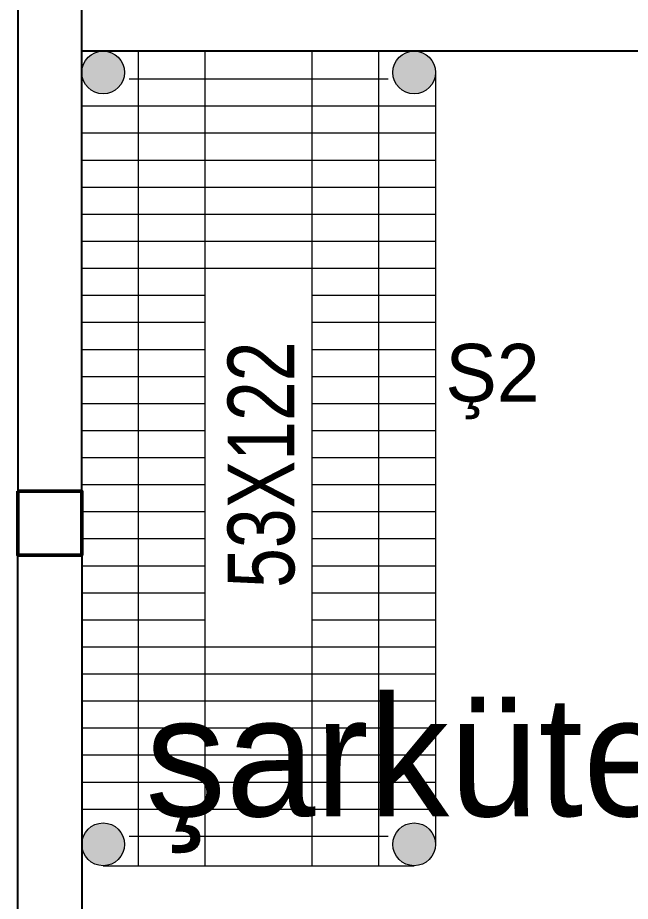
# Model space of a CAD drawing. Header units: millimetres. Extents: x 65390 to 71510, y 46362 to 50796.
# Drawn here: x 68687.9 to 68779.7, y 48557.1 to 48689.4 of the extents above; entities that cross this region are included whole.
import ezdxf
from ezdxf.enums import TextEntityAlignment as Align

# ---------------------------------------------------------------- set-up
doc = ezdxf.new("R2010")
doc.units = ezdxf.units.MM
doc.layers.add('DIŞ PANEL', color=21, linetype='Continuous')
doc.layers.add('MIM_Sktürk', color=251, linetype='Continuous', lineweight=9)
doc.layers.add('WALL INTERNAL', color=7, linetype='Continuous', lineweight=50)
doc.styles.add('style1', font='turkce.shx', dxfattribs={"height": 100})
doc.styles.add('TAKSİM', font='GOTHIC.TTF', dxfattribs={"height": 20})

# ---------------------------------------------------------------- blocks, each defined once
blk = doc.blocks.new('İÇ-DOLU-2514-B-B-(80)')
at = {"layer": 'DIŞ PANEL'}
blk.add_lwpolyline([(0, 81), (2514, 81), (2514, -15), (0, -15)], close=True, dxfattribs=at)
blk = doc.blocks.new('53x122 tel')
at = {"layer": 'MIM_Sktürk', "lineweight": -2}
h = blk.add_hatch(color=256, dxfattribs=at)
h.paths.add_polyline_path([(-3.2, 46.6, 1), (3.2, 46.6, 1)])
h.paths.add_polyline_path([(3.2, 0, 1), (-3.2, 0, 1)])
h = blk.add_hatch(color=256, dxfattribs=at)
h.paths.add_polyline_path([(112.4, 46.6, 1), (118.8, 46.6, 1)])
h.paths.add_polyline_path([(112.4, 0, 1), (118.8, 0, 1)])
at = {"layer": 'MIM_Sktürk'}
for p, q in [((115.6, 49.8), (0, 49.8)), ((5.28, 49.8), (5.28, -3.2)), ((9.33, 49.8), (9.33, -3.2)), ((13.38, 49.8), (13.38, -3.2)), ((17.43, 49.8), (17.43, -3.2)), ((21.48, 49.8), (21.48, -3.2)), ((25.53, 49.8), (25.53, -3.2)), ((29.58, 49.8), (29.58, -3.2)), ((33.63, 49.8), (33.63, 31.3)), ((37.68, 49.8), (37.68, 31.3)), ((41.73, 49.8), (41.73, 31.3)), ((45.78, 49.8), (45.78, 31.3)), ((49.83, 49.8), (49.83, 31.3)), ((53.88, 49.8), (53.88, 31.3)), ((57.93, 49.8), (57.93, 31.3)), ((61.98, 49.8), (61.98, 31.3)), ((66.03, 49.8), (66.03, 31.3)), ((70.08, 49.8), (70.08, 31.3)), ((74.13, 49.8), (74.13, 31.3)), ((78.18, 49.8), (78.18, 31.3)), ((82.23, 49.8), (82.23, 31.3)), ((86.28, 49.8), (86.28, -3.2)), ((90.33, 49.8), (90.33, -3.2)), ((94.38, 49.8), (94.38, -3.2)), ((98.43, 49.8), (98.43, -3.2)), ((102.48, 49.8), (102.48, -3.2)), ((106.53, 49.8), (106.53, -3.2)), ((110.58, 49.8), (110.58, -3.2)), ((-3.2, 46.59), (-3.2, 0)), ((118.8, 46.59), (118.8, 0)), ((1.23, 42.71), (1.23, 3.89)), ((114.63, 42.71), (114.63, 3.89)), ((-3.2, 41.3), (118.8, 41.3)), ((-3.2, 31.3), (118.8, 31.3)), ((-3.2, 15.3), (118.8, 15.3)), ((33.63, 15.3), (33.63, -3.2)), ((37.68, 15.3), (37.68, -3.2)), ((41.73, 15.3), (41.73, -3.2)), ((45.78, 15.3), (45.78, -3.2)), ((49.83, 15.3), (49.83, -3.2)), ((53.88, 15.3), (53.88, -3.2)), ((57.93, 15.3), (57.93, -3.2)), ((61.98, 15.3), (61.98, -3.2)), ((66.03, 15.3), (66.03, -3.2)), ((70.08, 15.3), (70.08, -3.2)), ((74.13, 15.3), (74.13, -3.2)), ((78.18, 15.3), (78.18, -3.2)), ((82.23, 15.3), (82.23, -3.2)), ((-3.2, 5.3), (118.8, 5.3)), ((115.6, -3.2), (0, -3.2))]:
    blk.add_line(p, q, dxfattribs=at)
for centre in [(0, 46.6), (115.6, 46.6), (0, 0), (115.6, 0)]:
    blk.add_circle(centre, 3.2, dxfattribs=at)
at = {"layer": 'MIM_Sktürk', "style": 'style1', "width": 0.8}
blk.add_text('53X122', height=10, dxfattribs=at).set_placement((38.41, 17.95))

msp = doc.modelspace()

# ---------------------------------------------------------------- linework, layer by layer
msp.add_line((68948.912, 48684.425), (68697.512, 48684.425))
at = {"layer": 'WALL INTERNAL'}
msp.add_lwpolyline([(68687.912, 48618.539), (68697.512, 48618.539), (68697.512, 48608.939), (68687.912, 48608.939)], close=True, dxfattribs=at)

# ---------------------------------------------------------------- block references
at = {"lineweight": -2, "rotation": 90}
msp.add_blockref('53x122 tel', (68747.312, 48565.625), dxfattribs=at)
at = {"layer": 'WALL INTERNAL', "yscale": 0.1, "zscale": 0.1}
for p, xscale, rotation in [((68696.012, 48869.939), -0.1, 90), ((68696.012, 48357.539), 0.1, 90.00000000000001)]:
    msp.add_blockref('İÇ-DOLU-2514-B-B-(80)', p, dxfattribs=dict(at, xscale=xscale, rotation=rotation))

# ---------------------------------------------------------------- texts
at = {"style": 'TAKSİM'}
msp.add_text('Ş2', height=8.64, dxfattribs=at).set_placement((68759.044, 48631.929), align=Align.CENTER)
msp.add_text('şarküteri soğuk oda', height=18, dxfattribs=at).set_placement((68707.058, 48569.832))

doc.saveas('drawing.dxf')
